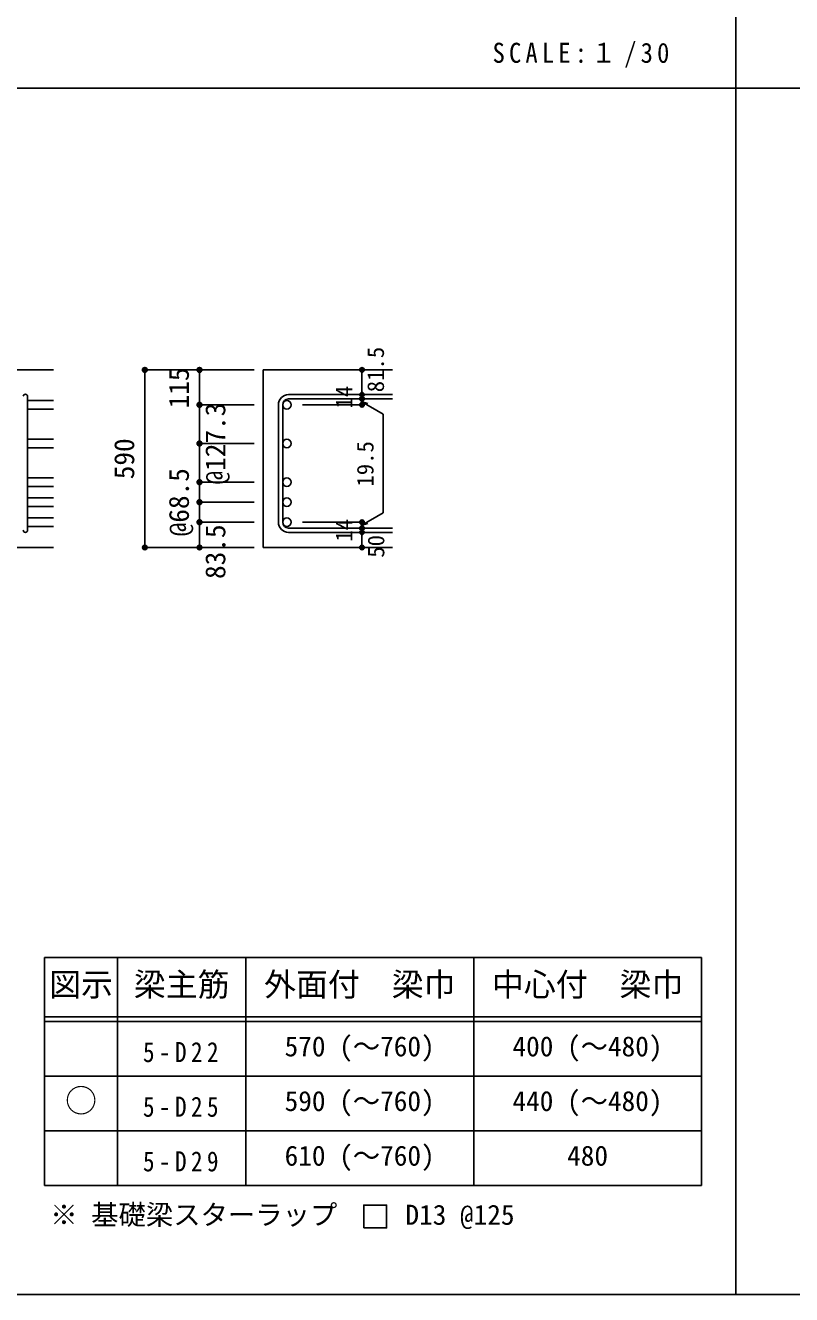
# Model space of a CAD drawing. Units: millimetres at full size, sheet at 1:30, with parts at other scales. Extents: x -5973 to 5954, y -4195 to 4201.
# Drawn here: x -3464 to -942, y -4195 to -15 of the extents above; entities that cross this region are included whole.
import ezdxf
from ezdxf.enums import TextEntityAlignment as Align

# ---------------------------------------------------------------- set-up
doc = ezdxf.new("R2010")
doc.units = ezdxf.units.MM
doc.header["$LTSCALE"] = 30
doc.header["$PDMODE"] = 32
doc.header["$PDSIZE"] = 15
for name, color, linetype in [('0-1', 2, 'Continuous'), ('0-5', 7, 'Continuous'), ('0-6', 7, 'Continuous'), ('0-D', 4, 'Continuous'), ('6-7_文字', 7, 'Continuous'), ('6-E_枠', 7, 'Continuous'), ('F-0_枠', 6, 'Continuous')]:
    doc.layers.add(name, color=color, linetype=linetype)
doc.styles.add('ＭＳ ゴシック', font='')
doc.styles.get('ＭＳ ゴシック').set_extended_font_data('MS Gothic')

msp = doc.modelspace()

# ---------------------------------------------------------------- linework, layer by layer
at = {"layer": '0-1'}
for p, q in [((-3370.8, -1149.89), (-4820.8, -1149.89)), ((-2255.8, -1149.89), (-2680.8, -1149.89)), ((-2680.8, -1149.89), (-2680.8, -1734.89)), ((-3770.8, -1734.89), (-3370.8, -1734.89)), ((-2255.8, -1734.89), (-2680.8, -1734.89))]:
    msp.add_line(p, q, dxfattribs=at)
at = {"layer": '0-5'}
for p, q in [((-3370.8, -1250.82), (-3456.8, -1250.82)), ((-3370.8, -1278.82), (-3456.8, -1278.82)), ((-3370.8, -1378.11), (-3456.8, -1378.11)), ((-3370.8, -1406.11), (-3456.8, -1406.11)), ((-3370.8, -1505.39), (-3456.8, -1505.39)), ((-3370.8, -1533.39), (-3456.8, -1533.39)), ((-3370.8, -1571.39), (-3456.8, -1571.39)), ((-3370.8, -1599.39), (-3456.8, -1599.39)), ((-3370.8, -1637.39), (-3456.8, -1637.39)), ((-3370.8, -1665.39), (-3456.8, -1665.39))]:
    msp.add_line(p, q, dxfattribs=at)
at = {"layer": '0-5', "color": 3}
for centre in [(-2602.8, -1264.82), (-2602.8, -1392.11), (-2602.8, -1519.39), (-2602.8, -1585.39), (-2602.8, -1651.39)]:
    msp.add_circle(centre, 14, dxfattribs=at)
at = {"layer": '0-6'}
for p, q in [((-3456.8, -1677.89), (-3456.8, -1236.82)), ((-2255.8, -1231.32), (-2597.3, -1231.32)), ((-2255.8, -1245.32), (-2597.3, -1245.32)), ((-2630.8, -1264.82), (-2630.8, -1651.39)), ((-2616.8, -1264.82), (-2616.8, -1651.39)), ((-2255.8, -1670.89), (-2597.3, -1670.89)), ((-2255.8, -1684.89), (-2597.3, -1684.89))]:
    msp.add_line(p, q, dxfattribs=at)
for centre, radius, start, end in [((-3463.8, -1236.82), 7, 0, 180), ((-2597.3, -1264.82), 33.5, 90, 180), ((-2597.3, -1264.82), 19.5, 90, 180), ((-2597.3, -1651.39), 33.5, 180, 270), ((-2597.3, -1651.39), 19.5, 180, 270), ((-3463.8, -1677.89), 7, 180, 0)]:
    msp.add_arc(centre, radius, start, end, dxfattribs=at)
at = {"layer": '0-D'}
for p, q in [((-3070.8, -1149.89), (-2890.8, -1149.89)), ((-3070.8, -1149.89), (-2890.8, -1149.89)), ((-3070.8, -1734.89), (-3070.8, -1149.89)), ((-2890.8, -1149.89), (-2710.8, -1149.89)), ((-2890.8, -1149.89), (-2710.8, -1149.89)), ((-2890.8, -1149.89), (-2890.8, -1264.82)), ((-2355.8, -1245.32), (-2355.8, -1231.32)), ((-2355.8, -1245.32), (-2355.8, -1264.82)), ((-2890.8, -1264.82), (-2710.8, -1264.82)), ((-2890.8, -1264.82), (-2710.8, -1264.82)), ((-2890.8, -1404.61), (-2890.8, -1264.82)), ((-2355.8, -1264.82), (-2551.89, -1264.82)), ((-2355.8, -1255.07), (-2336.48, -1260.25)), ((-2355.8, -1255.07), (-2285.74, -1295.52)), ((-2285.74, -1295.52), (-2285.74, -1620.7)), ((-2890.8, -1392.11), (-2710.8, -1392.11)), ((-2890.8, -1651.39), (-2890.8, -1404.61)), ((-2890.8, -1519.39), (-2710.8, -1519.39)), ((-2890.8, -1585.39), (-2710.8, -1585.39)), ((-2355.8, -1661.14), (-2285.74, -1620.7)), ((-2890.8, -1651.39), (-2710.8, -1651.39)), ((-2890.8, -1651.39), (-2890.8, -1734.89)), ((-2355.8, -1651.39), (-2551.89, -1651.39)), ((-2355.8, -1670.89), (-2355.8, -1651.39)), ((-2355.8, -1661.14), (-2336.48, -1655.97)), ((-2355.8, -1684.89), (-2355.8, -1670.89)), ((-2355.8, -1734.89), (-2355.8, -1684.89)), ((-3070.8, -1734.89), (-2890.8, -1734.89)), ((-2890.8, -1734.89), (-2710.8, -1734.89))]:
    msp.add_line(p, q, dxfattribs=at)
msp.add_lwpolyline([(-2355.8, -1149.89), (-2355.8, -1231.32), (-2355.8, -1149.89)], dxfattribs=at)
for centre, radius in [((-3070.8, -1149.89), 8), ((-3070.8, -1149.89), 7.2), ((-3070.8, -1149.89), 6.4), ((-3070.8, -1149.89), 5.6), ((-3070.8, -1149.89), 4.8), ((-3070.8, -1149.89), 4), ((-3070.8, -1149.89), 3.2), ((-3070.8, -1149.89), 2.4), ((-3070.8, -1149.89), 1.6), ((-3070.8, -1149.89), 0.8), ((-2890.8, -1149.89), 8), ((-2890.8, -1149.89), 7.2), ((-2890.8, -1149.89), 6.4), ((-2890.8, -1149.89), 5.6), ((-2890.8, -1149.89), 4.8), ((-2890.8, -1149.89), 4), ((-2890.8, -1149.89), 3.2), ((-2890.8, -1149.89), 2.4), ((-2890.8, -1149.89), 1.6), ((-2890.8, -1149.89), 0.8), ((-2355.8, -1149.89), 4), ((-2355.8, -1149.89), 3.6), ((-2355.8, -1149.89), 3.2), ((-2355.8, -1149.89), 2.8), ((-2355.8, -1149.89), 2.4), ((-2355.8, -1149.89), 2), ((-2355.8, -1149.89), 1.6), ((-2355.8, -1149.89), 1.2), ((-2355.8, -1149.89), 0.8), ((-2355.8, -1149.89), 0.4), ((-2355.8, -1231.32), 4), ((-2355.8, -1245.32), 4), ((-2355.8, -1231.32), 3.6), ((-2355.8, -1245.32), 3.6), ((-2355.8, -1231.32), 3.2), ((-2355.8, -1245.32), 3.2), ((-2355.8, -1231.32), 2.8), ((-2355.8, -1245.32), 2.8), ((-2355.8, -1231.32), 2.4), ((-2355.8, -1245.32), 2.4), ((-2355.8, -1231.32), 2), ((-2355.8, -1245.32), 2), ((-2355.8, -1231.32), 1.6), ((-2355.8, -1245.32), 1.6), ((-2355.8, -1231.32), 1.2), ((-2355.8, -1245.32), 1.2), ((-2355.8, -1231.32), 0.8), ((-2355.8, -1245.32), 0.8), ((-2355.8, -1231.32), 0.4), ((-2355.8, -1245.32), 0.4), ((-2890.8, -1264.82), 8), ((-2890.8, -1264.82), 7.2), ((-2890.8, -1264.82), 6.4), ((-2890.8, -1264.82), 5.6), ((-2890.8, -1264.82), 4.8), ((-2890.8, -1264.82), 4), ((-2890.8, -1264.82), 3.2), ((-2890.8, -1264.82), 2.4), ((-2890.8, -1264.82), 1.6), ((-2890.8, -1264.82), 0.8), ((-2355.8, -1264.82), 4), ((-2355.8, -1264.82), 3.6), ((-2355.8, -1264.82), 3.2), ((-2355.8, -1264.82), 2.8), ((-2355.8, -1264.82), 2.4), ((-2355.8, -1264.82), 2), ((-2355.8, -1264.82), 1.6), ((-2355.8, -1264.82), 1.2), ((-2355.8, -1264.82), 0.8), ((-2355.8, -1264.82), 0.4), ((-2890.8, -1392.11), 8), ((-2890.8, -1392.11), 7.2), ((-2890.8, -1392.11), 6.4), ((-2890.8, -1392.11), 5.6), ((-2890.8, -1392.11), 4.8), ((-2890.8, -1392.11), 4), ((-2890.8, -1392.11), 3.2), ((-2890.8, -1392.11), 2.4), ((-2890.8, -1392.11), 1.6), ((-2890.8, -1392.11), 0.8), ((-2890.8, -1519.39), 8), ((-2890.8, -1519.39), 7.2), ((-2890.8, -1519.39), 6.4), ((-2890.8, -1519.39), 5.6), ((-2890.8, -1519.39), 4.8), ((-2890.8, -1519.39), 4), ((-2890.8, -1519.39), 3.2), ((-2890.8, -1519.39), 2.4), ((-2890.8, -1519.39), 1.6), ((-2890.8, -1519.39), 0.8), ((-2890.8, -1585.39), 8), ((-2890.8, -1585.39), 7.2), ((-2890.8, -1585.39), 6.4), ((-2890.8, -1585.39), 5.6), ((-2890.8, -1585.39), 4.8), ((-2890.8, -1585.39), 4), ((-2890.8, -1585.39), 3.2), ((-2890.8, -1585.39), 2.4), ((-2890.8, -1585.39), 1.6), ((-2890.8, -1585.39), 0.8), ((-2890.8, -1651.39), 8), ((-2890.8, -1651.39), 7.2), ((-2890.8, -1651.39), 6.4), ((-2890.8, -1651.39), 5.6), ((-2890.8, -1651.39), 4.8), ((-2890.8, -1651.39), 4), ((-2890.8, -1651.39), 3.2), ((-2890.8, -1651.39), 2.4), ((-2890.8, -1651.39), 1.6), ((-2890.8, -1651.39), 0.8), ((-2355.8, -1651.39), 4), ((-2355.8, -1670.89), 4), ((-2355.8, -1651.39), 3.6), ((-2355.8, -1670.89), 3.6), ((-2355.8, -1651.39), 3.2), ((-2355.8, -1670.89), 3.2), ((-2355.8, -1651.39), 2.8), ((-2355.8, -1670.89), 2.8), ((-2355.8, -1651.39), 2.4), ((-2355.8, -1670.89), 2.4), ((-2355.8, -1651.39), 2), ((-2355.8, -1670.89), 2), ((-2355.8, -1651.39), 1.6), ((-2355.8, -1670.89), 1.6), ((-2355.8, -1651.39), 1.2), ((-2355.8, -1670.89), 1.2), ((-2355.8, -1651.39), 0.8), ((-2355.8, -1670.89), 0.8), ((-2355.8, -1651.39), 0.4), ((-2355.8, -1670.89), 0.4), ((-2355.8, -1684.89), 4), ((-2355.8, -1684.89), 3.6), ((-2355.8, -1684.89), 3.2), ((-2355.8, -1684.89), 2.8), ((-2355.8, -1684.89), 2.4), ((-2355.8, -1684.89), 2), ((-2355.8, -1684.89), 1.6), ((-2355.8, -1684.89), 1.2), ((-2355.8, -1684.89), 0.8), ((-2355.8, -1684.89), 0.4), ((-3070.8, -1734.89), 7.2), ((-3070.8, -1734.89), 6.4), ((-3070.8, -1734.89), 5.6), ((-3070.8, -1734.89), 4.8), ((-3070.8, -1734.89), 4), ((-3070.8, -1734.89), 3.2), ((-3070.8, -1734.89), 2.4), ((-3070.8, -1734.89), 1.6), ((-3070.8, -1734.89), 0.8), ((-2890.8, -1734.89), 7.2), ((-2890.8, -1734.89), 6.4), ((-2890.8, -1734.89), 5.6), ((-2890.8, -1734.89), 4.8), ((-2890.8, -1734.89), 4), ((-2890.8, -1734.89), 3.2), ((-2890.8, -1734.89), 2.4), ((-2890.8, -1734.89), 1.6), ((-2890.8, -1734.89), 0.8), ((-2355.8, -1734.89), 4), ((-2355.8, -1734.89), 3.6), ((-2355.8, -1734.89), 3.2), ((-2355.8, -1734.89), 2.8), ((-2355.8, -1734.89), 2.4), ((-2355.8, -1734.89), 2), ((-2355.8, -1734.89), 1.6), ((-2355.8, -1734.89), 1.2), ((-2355.8, -1734.89), 0.8), ((-2355.8, -1734.89), 0.4)]:
    msp.add_circle(centre, radius, dxfattribs=at)
at = {"layer": '0-D', "color": 7}
for p in [(-3070.8, -1149.89), (-2890.8, -1149.89), (-2355.8, -1149.89), (-2355.8, -1231.32), (-2355.8, -1245.32), (-2890.8, -1264.82), (-2355.8, -1264.82), (-2890.8, -1392.11), (-2890.8, -1519.39), (-2890.8, -1585.39), (-2890.8, -1651.39), (-2355.8, -1651.39), (-2355.8, -1651.39), (-2355.8, -1670.89), (-2355.8, -1684.89), (-3070.8, -1734.89), (-3070.8, -1734.89), (-2890.8, -1734.89), (-2355.8, -1734.89)]:
    msp.add_point(p, dxfattribs=at)
at = {"layer": '6-7_文字'}
msp.add_lwpolyline([(-2349.84, -3975.51), (-2274.84, -3975.51), (-2274.84, -3900.51), (-2349.84, -3900.51)], close=True, dxfattribs=at)
at = {"layer": '6-E_枠', "color": 3}
for p, q in [((-3400.52, -3085.43), (-3400.52, -3835.43)), ((-3400.52, -3085.43), (-1238, -3085.43)), ((-1238, -3085.43), (-1238, -3835.43)), ((-3400.52, -3835.43), (-1238, -3835.43))]:
    msp.add_line(p, q, dxfattribs=at)
at = {"layer": '6-E_枠'}
for p, q in [((-3160.52, -3085.43), (-3160.52, -3835.43)), ((-2738, -3085.43), (-2738, -3835.43)), ((-1988, -3085.43), (-1988, -3835.43)), ((-3400.52, -3280.43), (-1238, -3280.43)), ((-3400.52, -3295.43), (-1238, -3295.43)), ((-3400.52, -3475.43), (-1238, -3475.43)), ((-3400.52, -3655.43), (-1238, -3655.43))]:
    msp.add_line(p, q, dxfattribs=at)
at = {"layer": 'F-0_枠', "color": 2}
for p, q in [((-1124.64, 4201.15), (-1124.64, -4195.24)), ((-5972.88, -222.05), (3723.6, -222.05))]:
    msp.add_line(p, q, dxfattribs=at)
at = {"layer": 'F-0_枠'}
msp.add_line((5954.1, -4195.24), (-5972.88, -4195.24), dxfattribs=at)

# ---------------------------------------------------------------- texts
at = {"layer": '0-D', "style": 'ＭＳ ゴシック'}
for s, height, p in [('81.5', 54.99, (-2266.9, -1223.49)), ('115', 65.98, (-2905.85, -1276.75)), ('14', 54.99, (-2371.03, -1276.76)), ('@127.3', 65.98, (-2785.8, -1527.11)), ('590', 65.98, (-3085.8, -1509.89)), ('19.5', 54.99, (-2301.23, -1534.09)), ('@68.5', 65.98, (-2905.8, -1697.89)), ('83.5', 65.98, (-2785.8, -1838.39)), ('14', 54.99, (-2371.06, -1715.57)), ('50', 54.99, (-2265.8, -1768.39))]:
    msp.add_text(s, height=height, rotation=90, dxfattribs=at).set_placement(p, align=Align.BOTTOM_LEFT)
at = {"layer": '6-7_文字', "color": 2, "style": 'ＭＳ ゴシック'}
for s, p in [('図示', (-3385.52, -3235.43)), ('梁主筋', (-3106.76, -3235.43)), ('外面付\u3000梁巾', (-2678, -3235.43)), ('中心付\u3000梁巾', (-1928, -3235.43)), ('○', (-3333.02, -3617.93))]:
    msp.add_text(s, height=76.98, dxfattribs=at).set_placement(p, align=Align.BOTTOM_LEFT)
at = {"layer": '6-7_文字', "style": 'ＭＳ ゴシック'}
for s, p in [('570 (～760)', (-2610.5, -3430.43)), ('400 (～480)', (-1860.5, -3430.43)), ('590 (～760)', (-2610.5, -3610.43)), ('440 (～480)', (-1860.5, -3610.43)), ('610 (～760)', (-2610.5, -3790.43)), ('480', (-1680.5, -3790.43)), ('※ 基礎梁スターラップ     D13 @125', (-3381.96, -3985.01))]:
    msp.add_text(s, height=65.98, dxfattribs=at).set_placement(p, align=Align.BOTTOM_LEFT)
at = {"layer": '6-7_文字', "color": 2, "insert": (-1925.98, -154.55), "char_height": 65.98, "attachment_point": 7, "style": 'ＭＳ ゴシック'}
msp.add_mtext('\\T1.34;\\W0.9;SCALE:１/30', dxfattribs=at)
at = {"layer": '6-7_文字', "char_height": 65.98, "attachment_point": 7, "style": 'ＭＳ ゴシック'}
for s, insert in [('\\T1.38;\\W0.85;5-D22', (-3076.76, -3430.43)), ('\\T1.38;\\W0.85;5-D25', (-3076.76, -3610.43)), ('\\T1.38;\\W0.85;5-D29', (-3076.76, -3790.43))]:
    msp.add_mtext(s, dxfattribs=dict(at, insert=insert))

doc.saveas('drawing.dxf')
